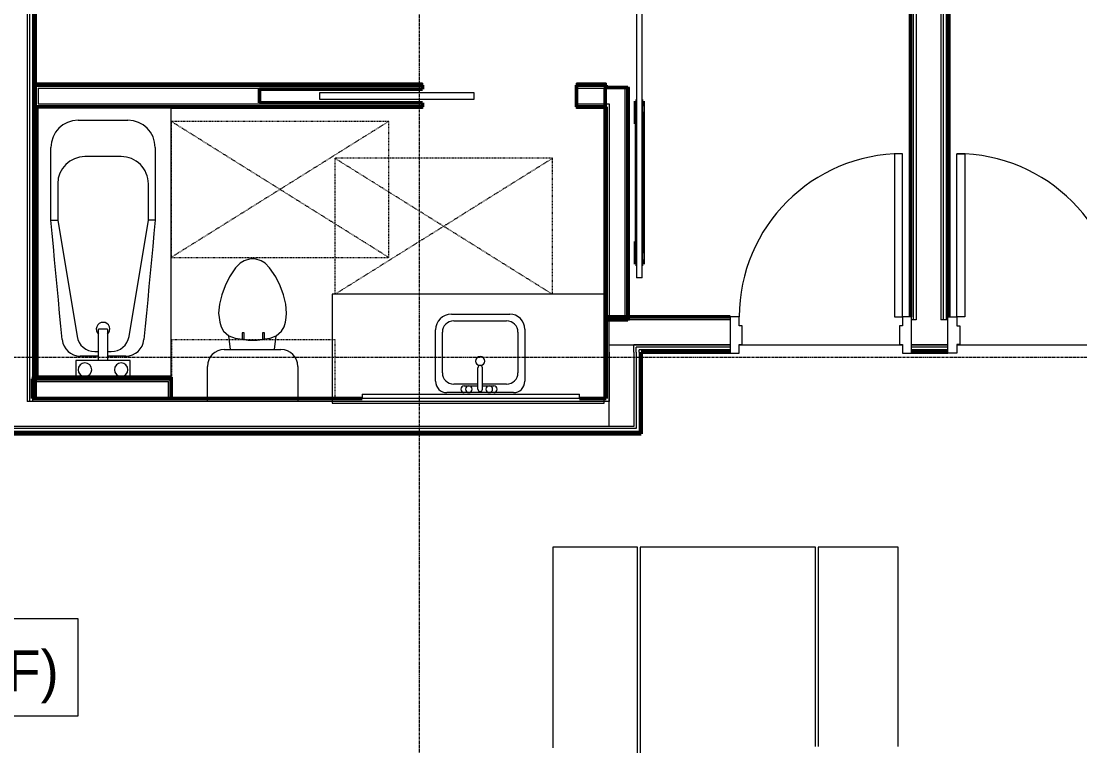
# Model space of a CAD drawing. Header units: inches. Extents: x -4235 to -464, y 9767 to 12344.
# Drawn here: x -2915.2 to -2681.6, y 10381.6 to 10541.4 of the extents above; entities that cross this region are included whole.
import ezdxf

# ---------------------------------------------------------------- set-up
doc = ezdxf.new("R2010")
doc.units = ezdxf.units.IN
doc.header["$MEASUREMENT"] = 0
doc.linetypes.add('Dash', pattern=[0.25, 0.125, -0.125])
doc.linetypes.add('Grid Line 1_2_', pattern=[0.875, 0.5, -0.125, 0.125, -0.125])
for name, color, linetype, lineweight in [('0-1', 7, 'Continuous', 5), ('0-2', 254, 'Continuous', 9), ('0-3', 7, 'Continuous', 9), ('A-AREA-IDEN', 2, 'Continuous', 9), ('A-DOOR-1', 7, 'Continuous', 9), ('A-DOOR-2', 130, 'Continuous', 20), ('A-DOOR-3', 250, 'Continuous', 50), ('A-DOOR-FRAM-1', 130, 'Continuous', 20), ('A-FLOR-3', 7, 'Continuous', 9), ('A-FLOR-4', 192, 'Continuous', 9), ('A-GENM-HDLN-1', 7, 'Dash', 9), ('A-WALL-1', 250, 'Continuous', 50), ('A-WALL-2', 50, 'Continuous', 13), ('A-WALL-3', 10, 'Continuous', 9), ('A-WALL-4', 254, 'Continuous', 9), ('A-WALL-5', 7, 'Continuous', 9), ('I-WALL-1', 250, 'Continuous', 50), ('I-WALL-2', 10, 'Continuous', 9), ('I-WALL-3', 254, 'Continuous', 9), ('P-SANR-FIXT-1', 7, 'Continuous', 9), ('P-SANR-FIXT-2', 10, 'Continuous', 9), ('P-SANR-FIXT-3', 254, 'Continuous', 9), ('Q-CASE-1', 10, 'Continuous', 9), ('Q-CASE-2', 254, 'Continuous', 9), ('Q-CASE-3', 7, 'Continuous', 9), ('Q-CASE-4', 7, 'Dash', 9), ('S-GRID-1', 1, 'Grid Line 1_2_', 9)]:
    doc.layers.add(name, color=color, linetype=linetype, lineweight=lineweight)
doc.styles.add('Century Gothic', font='ufonts.com_century-gothic.ttf', dxfattribs={"height": 9})

# ---------------------------------------------------------------- blocks, each defined once
blk = doc.blocks.new('Basic Wall _ INT - W4BØF - _5_8 GYP - 2X4 WOOD_BATT_ - 5_8 GYP_ - ___-2692910-BACKGROUND - 2ND FLOOR')
at = {"layer": 'A-WALL-3'}
for p, q in [((-2781.32, 10565.87), (-2781.35, 10565.89)), ((-2781.15, 10565.69), (-2781.21, 10565.75)), ((-2781, 10565.54), (-2781.14, 10565.69)), ((-2780.94, 10565.48), (-2781, 10565.54)), ((-2781.35, 10476.16), (-2781.35, 10475.54)), ((-2781.35, 10475.52), (-2781.32, 10475.52)), ((-2781.21, 10475.52), (-2781.15, 10475.52)), ((-2781.14, 10475.52), (-2781, 10475.52)), ((-2781, 10475.54), (-2781, 10476.16)), ((-2781, 10475.52), (-2780.94, 10475.52))]:
    blk.add_line(p, q, dxfattribs=at)
at = {"layer": 'A-WALL-4'}
for p, q in [((-2781.35, 10565.89), (-2781.35, 10562.79)), ((-2781, 10562.79), (-2781, 10565.54)), ((-2781.35, 10562.79), (-2781.32, 10562.79)), ((-2781.21, 10562.79), (-2781.15, 10562.79)), ((-2781.14, 10562.79), (-2781, 10562.79)), ((-2781, 10562.79), (-2780.94, 10562.79)), ((-2781.32, 10526.79), (-2781.35, 10526.79)), ((-2781.35, 10526.79), (-2781.35, 10476.16)), ((-2781.15, 10526.79), (-2781.21, 10526.79)), ((-2781, 10526.79), (-2781.14, 10526.79)), ((-2780.94, 10526.79), (-2781, 10526.79)), ((-2781, 10476.16), (-2781, 10526.79)), ((-2781.31, 10475.52), (-2781.35, 10475.52)), ((-2781.22, 10475.52), (-2781.31, 10475.52)), ((-2781.22, 10475.54), (-2781.22, 10476.16)), ((-2781.05, 10475.52), (-2781.22, 10475.52)), ((-2780.94, 10475.52), (-2781.05, 10475.52)), ((-2780.94, 10475.54), (-2780.94, 10476.16))]:
    blk.add_line(p, q, dxfattribs=at)
at = {"layer": 'A-WALL-5'}
for p, q in [((-2781.35, 10565.89), (-2781.31, 10565.85)), ((-2781.22, 10562.79), (-2781.22, 10565.77)), ((-2780.94, 10562.79), (-2780.94, 10565.48)), ((-2781.31, 10562.79), (-2781.35, 10562.79)), ((-2781.22, 10562.79), (-2781.31, 10562.79)), ((-2780.94, 10562.79), (-2781.22, 10562.79)), ((-2781.35, 10526.79), (-2781.31, 10526.79)), ((-2781.31, 10526.79), (-2781.22, 10526.79)), ((-2781.22, 10476.16), (-2781.22, 10526.79)), ((-2781.22, 10526.79), (-2780.94, 10526.79)), ((-2780.94, 10476.16), (-2780.94, 10526.79))]:
    blk.add_line(p, q, dxfattribs=at)
at = {"layer": 'A-WALL-5', "flags": 128}
for points in [[(-2781.31, 10565.85), (-2781.28, 10565.83), (-2781.26, 10565.81), (-2781.25, 10565.79), (-2781.23, 10565.78), (-2781.23, 10565.77), (-2781.22, 10565.77)], [(-2781.22, 10565.77), (-2781.2, 10565.75), (-2781.15, 10565.69), (-2781.05, 10565.6), (-2780.94, 10565.48)]]:
    blk.add_lwpolyline(points, dxfattribs=at)
blk = doc.blocks.new('Basic Wall _ INT - W4BØF - _5_8 GYP - 2X4 WOOD_BATT_ - 5_8 GYP_ - ___-2692909-BACKGROUND - 2ND FLOOR')
at = {"layer": 'A-WALL-3'}
for p, q in [((-2786.45, 10565.89), (-2786.51, 10565.89)), ((-2786.3, 10565.89), (-2786.45, 10565.89)), ((-2786.24, 10565.89), (-2786.3, 10565.89)), ((-2786.1, 10565.89), (-2786.12, 10565.89)), ((-2786.45, 10526.79), (-2786.51, 10526.79)), ((-2786.3, 10526.79), (-2786.45, 10526.79)), ((-2786.45, 10526.66), (-2786.45, 10526.78)), ((-2786.45, 10522.57), (-2786.45, 10526.64)), ((-2786.24, 10526.79), (-2786.3, 10526.79)), ((-2786.1, 10526.79), (-2786.12, 10526.79)), ((-2786.1, 10526.79), (-2786.1, 10526.66)), ((-2786.1, 10526.64), (-2786.1, 10522.54)), ((-2786.45, 10522.34), (-2786.45, 10522.39)), ((-2786.45, 10522.25), (-2786.45, 10522.34)), ((-2786.45, 10522.13), (-2786.45, 10522.25)), ((-2786.1, 10476.16), (-2786.1, 10475.54))]:
    blk.add_line(p, q, dxfattribs=at)
at = {"layer": 'A-WALL-4'}
for p, q in [((-2786.51, 10565.89), (-2786.39, 10565.89)), ((-2786.45, 10562.79), (-2786.45, 10565.89)), ((-2786.39, 10565.89), (-2786.22, 10565.89)), ((-2786.22, 10565.89), (-2786.21, 10565.89)), ((-2786.22, 10565.89), (-2786.22, 10565.89)), ((-2786.21, 10565.89), (-2786.2, 10565.89)), ((-2786.2, 10565.89), (-2786.14, 10565.89)), ((-2786.14, 10565.89), (-2786.1, 10565.89)), ((-2786.1, 10565.89), (-2786.1, 10562.79)), ((-2786.51, 10562.79), (-2786.45, 10562.79)), ((-2786.45, 10562.79), (-2786.3, 10562.79)), ((-2786.3, 10562.79), (-2786.24, 10562.79)), ((-2786.12, 10562.79), (-2786.1, 10562.79)), ((-2786.51, 10526.79), (-2786.3, 10526.79)), ((-2786.51, 10526.66), (-2786.51, 10526.78)), ((-2786.51, 10522.58), (-2786.51, 10526.64)), ((-2786.3, 10526.79), (-2786.22, 10526.79)), ((-2786.22, 10526.79), (-2786.22, 10526.66)), ((-2786.22, 10526.79), (-2786.14, 10526.79)), ((-2786.22, 10526.79), (-2786.22, 10526.79)), ((-2786.22, 10526.64), (-2786.22, 10522.55)), ((-2786.14, 10526.79), (-2786.1, 10526.79)), ((-2786.51, 10522.34), (-2786.51, 10522.39)), ((-2786.51, 10522.25), (-2786.51, 10522.34)), ((-2786.51, 10522.13), (-2786.51, 10522.25)), ((-2786.45, 10475.52), (-2786.45, 10522.13)), ((-2786.1, 10522.54), (-2786.1, 10476.16)), ((-2786.51, 10475.52), (-2786.45, 10475.52)), ((-2786.45, 10475.52), (-2786.3, 10475.52)), ((-2786.3, 10475.52), (-2786.24, 10475.52)), ((-2786.12, 10475.52), (-2786.1, 10475.52))]:
    blk.add_line(p, q, dxfattribs=at)
at = {"layer": 'A-WALL-5'}
for p, q in [((-2786.51, 10562.79), (-2786.51, 10565.89)), ((-2786.22, 10565.89), (-2786.22, 10562.79)), ((-2786.22, 10562.79), (-2786.51, 10562.79)), ((-2786.14, 10562.79), (-2786.22, 10562.79)), ((-2786.1, 10562.79), (-2786.14, 10562.79)), ((-2786.51, 10475.52), (-2786.51, 10522.13)), ((-2786.22, 10522.54), (-2786.22, 10475.52)), ((-2786.22, 10475.52), (-2786.51, 10475.52)), ((-2786.14, 10475.52), (-2786.22, 10475.52)), ((-2786.1, 10475.52), (-2786.14, 10475.52))]:
    blk.add_line(p, q, dxfattribs=at)
blk = doc.blocks.new('Basic Wall _ INT - W4BØF - _5_8 GYP - 2X4 WOOD_BATT_ - 5_8 GYP_ - ___-2692911-BACKGROUND - 2ND FLOOR')
at = {"layer": 'A-WALL-3'}
for p, q in [((-2912.07, 10527.7), (-2912.07, 10527.64)), ((-2912.07, 10527.64), (-2912.07, 10527.5)), ((-2912.07, 10527.49), (-2912.07, 10527.43)), ((-2912.07, 10527.31), (-2912.07, 10527.29))]:
    blk.add_line(p, q, dxfattribs=at)
at = {"layer": 'A-WALL-4'}
for p, q in [((-2912.07, 10527.49), (-2912.07, 10527.7)), ((-2826.62, 10527.64), (-2912.07, 10527.64)), ((-2912.07, 10527.41), (-2912.07, 10527.49)), ((-2912.07, 10527.41), (-2912.07, 10527.41)), ((-2912.07, 10527.39), (-2912.07, 10527.41)), ((-2912.07, 10527.33), (-2912.07, 10527.39)), ((-2912.07, 10527.29), (-2912.07, 10527.33)), ((-2912.07, 10527.29), (-2826.62, 10527.29)), ((-2826.62, 10527.64), (-2826.62, 10527.7)), ((-2826.62, 10527.5), (-2826.62, 10527.64)), ((-2826.62, 10527.43), (-2826.62, 10527.49)), ((-2826.62, 10527.29), (-2826.62, 10527.31)), ((-2792.62, 10527.7), (-2792.62, 10527.64)), ((-2792.62, 10527.64), (-2792.62, 10527.5)), ((-2786.1, 10527.64), (-2792.62, 10527.64)), ((-2792.62, 10527.49), (-2792.62, 10527.43)), ((-2792.62, 10527.31), (-2792.62, 10527.29)), ((-2792.62, 10527.29), (-2786.1, 10527.29)), ((-2786.1, 10527.64), (-2786.1, 10527.7)), ((-2786.1, 10527.5), (-2786.1, 10527.64)), ((-2786.1, 10527.43), (-2786.1, 10527.49)), ((-2786.1, 10527.29), (-2786.1, 10527.31))]:
    blk.add_line(p, q, dxfattribs=at)
at = {"layer": 'A-WALL-5'}
for p, q in [((-2826.62, 10527.7), (-2912.07, 10527.7)), ((-2826.62, 10527.41), (-2912.07, 10527.41)), ((-2826.62, 10527.7), (-2826.62, 10527.41)), ((-2826.62, 10527.41), (-2826.62, 10527.33)), ((-2826.62, 10527.33), (-2826.62, 10527.29)), ((-2792.62, 10527.41), (-2792.62, 10527.7)), ((-2786.1, 10527.7), (-2792.62, 10527.7)), ((-2786.1, 10527.41), (-2792.62, 10527.41)), ((-2792.62, 10527.33), (-2792.62, 10527.41)), ((-2792.62, 10527.29), (-2792.62, 10527.33)), ((-2786.1, 10527.7), (-2786.1, 10527.41)), ((-2786.1, 10527.41), (-2786.1, 10527.33)), ((-2786.1, 10527.33), (-2786.1, 10527.29))]:
    blk.add_line(p, q, dxfattribs=at)
blk = doc.blocks.new('Basic Wall _ INT - W4BØF - _5_8 GYP - 2X4 WOOD_BATT_ - 5_8 GYP_ - ___-2692912-BACKGROUND - 2ND FLOOR')
at = {"layer": 'A-WALL-3'}
for p, q in [((-2786.4, 10522.19), (-2786.51, 10522.19)), ((-2786.31, 10522.19), (-2786.39, 10522.19)), ((-2786.25, 10522.19), (-2786.3, 10522.19)), ((-2786.1, 10522.52), (-2786.1, 10522.54)), ((-2786.1, 10522.48), (-2786.1, 10522.41)), ((-2786.1, 10522.41), (-2786.1, 10522.13)), ((-2786.1, 10522.34), (-2786.1, 10522.4)), ((-2786.1, 10522.19), (-2786.1, 10522.33)), ((-2786.1, 10522.13), (-2786.1, 10522.19))]:
    blk.add_line(p, q, dxfattribs=at)
at = {"layer": 'A-WALL-4'}
for p, q in [((-2882.11, 10522.54), (-2826.62, 10522.54)), ((-2826.62, 10522.19), (-2882.11, 10522.19)), ((-2826.62, 10522.52), (-2826.62, 10522.54)), ((-2826.62, 10522.34), (-2826.62, 10522.4)), ((-2826.62, 10522.19), (-2826.62, 10522.33)), ((-2826.62, 10522.13), (-2826.62, 10522.19)), ((-2792.62, 10522.54), (-2792.62, 10522.52)), ((-2792.62, 10522.54), (-2786.1, 10522.54)), ((-2792.62, 10522.4), (-2792.62, 10522.34)), ((-2792.62, 10522.33), (-2792.62, 10522.19)), ((-2792.62, 10522.19), (-2792.62, 10522.13)), ((-2786.51, 10522.19), (-2792.62, 10522.19)), ((-2786.4, 10522.13), (-2786.51, 10522.13)), ((-2786.31, 10522.13), (-2786.39, 10522.13)), ((-2786.25, 10522.13), (-2786.3, 10522.13)), ((-2786.1, 10522.54), (-2786.1, 10522.5)), ((-2786.1, 10522.5), (-2786.1, 10522.48))]:
    blk.add_line(p, q, dxfattribs=at)
at = {"layer": 'A-WALL-5'}
for p, q in [((-2882.11, 10522.41), (-2826.62, 10522.41)), ((-2826.62, 10522.13), (-2882.11, 10522.13)), ((-2826.62, 10522.54), (-2826.62, 10522.5)), ((-2826.62, 10522.5), (-2826.62, 10522.41)), ((-2826.62, 10522.41), (-2826.62, 10522.13)), ((-2792.62, 10522.5), (-2792.62, 10522.54)), ((-2792.62, 10522.41), (-2792.62, 10522.5)), ((-2792.62, 10522.41), (-2786.1, 10522.41)), ((-2792.62, 10522.13), (-2792.62, 10522.41)), ((-2786.51, 10522.13), (-2792.62, 10522.13))]:
    blk.add_line(p, q, dxfattribs=at)
blk = doc.blocks.new('POCKET - FLUSH - 2-10 x 6-8-2882530-BACKGROUND - 2ND FLOOR')
at = {"layer": 'A-DOOR-2'}
for p, q in [((-39.67, -0.75), (-39.67, 0.75)), ((-39.67, 0.75), (-5.67, 0.75)), ((-5.67, 0.75), (-5.67, -0.75)), ((-5.67, -0.75), (-39.67, -0.75))]:
    blk.add_line(p, q, dxfattribs=at)
blk = doc.blocks.new('BARN - FLUSH - 3-0 x 7-0 BARN DOOR-2961666-BACKGROUND - 2ND FLOOR')
at = {"layer": 'A-DOOR-1'}
for p, q in [((21, -4.32), (-60, -4.32)), ((-60, -4.95), (-60, -4.32)), ((-52, -4.07), (-26, -4.07)), ((21, -4.32), (21, -4.95)), ((-60, -5.57), (-60, -4.95)), ((-60, -5.57), (21, -5.57)), ((-54.5, -5.67), (-56, -5.67)), ((-56, -5.67), (-56, -6)), ((-54.5, -6), (-56, -6)), ((-54.5, -6), (-54.5, -5.67)), ((-23.5, -6), (-23.5, -5.67)), ((-22, -5.67), (-23.5, -5.67)), ((-22, -6), (-23.5, -6)), ((-22, -5.67), (-22, -6)), ((21, -4.95), (21, -5.57))]:
    blk.add_line(p, q, dxfattribs=at)
at = {"layer": 'A-DOOR-3'}
for p, q in [((-52, -4.07), (-57, -4.07)), ((-57, -4.07), (-57, -4.32)), ((-52, -4.33), (-52, -4.07)), ((-21, -4.07), (-26, -4.07)), ((-26, -4.07), (-26, -4.32)), ((-21, -4.32), (-21, -4.07)), ((-57, -5.57), (-57, -5.82)), ((-57, -5.82), (-56, -5.82)), ((-54.5, -5.82), (-23.5, -5.82)), ((-22, -5.82), (-21, -5.82)), ((-21, -5.82), (-21, -5.57))]:
    blk.add_line(p, q, dxfattribs=at)
blk = doc.blocks.new('M_Sink Vanity-Square - 500 x 440mm-V60-BACKGROUND - 2ND FLOOR')
at = {"layer": 'P-SANR-FIXT-1'}
for p, q in [((-5.72, 10.23), (7.14, 10.23)), ((-5.22, 8.73), (6.46, 8.73)), ((-9.22, -4.59), (-9.22, 6.73)), ((-7.72, -2.72), (-7.72, 6.23)), ((8.96, 6.23), (8.96, -2.72)), ((10.46, 6.91), (10.46, -4.59)), ((0.12, -6.33), (0.12, -1.59)), ((1.12, -6.33), (1.12, -1.59)), ((0.12, -5.22), (-5.22, -5.22)), ((-2.88, -5.59), (0.12, -5.59)), ((6.46, -5.22), (1.12, -5.22)), ((1.12, -5.59), (3.62, -5.59)), ((7.96, -7.09), (-6.72, -7.09)), ((3.62, -7.09), (-2.88, -7.09))]:
    blk.add_line(p, q, dxfattribs=at)
for centre, radius, start, end in [((-5.72, 6.73), 3.5, 90, 180), ((7.14, 6.91), 3.32, 360, 90), ((-5.22, 6.23), 2.5, 90, 180), ((6.46, 6.23), 2.5, 360, 90), ((0.62, -0.13), 1, 360, 180), ((0.62, -0.13), 1, 180, 0), ((0.62, -1.59), 0.5, 360, 180), ((-6.72, -4.59), 2.5, 180, 270), ((-5.22, -2.72), 2.5, 180, 270), ((6.46, -2.72), 2.5, 270, 360), ((7.96, -4.59), 2.5, 270, 0), ((-2.88, -6.34), 0.75, 90, 270), ((-1.88, -6.34), 0.75, 360, 180), ((-1.88, -6.34), 0.75, 180, 0), ((0.62, -6.33), 0.5, 180, 0), ((2.62, -6.34), 0.75, 0, 180), ((2.62, -6.34), 0.75, 180, 0), ((3.62, -6.34), 0.75, 270, 90)]:
    blk.add_arc(centre, radius, start, end, dxfattribs=at)
blk = doc.blocks.new('Toilet-Domestic-3D - Toilet-Domestic-3D-V137-BACKGROUND - 2ND FLOOR')
at = {"layer": 'P-SANR-FIXT-1'}
for p, q in [((-9.98, 11.75), (-9.98, 18.85)), ((9.98, 18.85), (9.98, 11.75)), ((6.25, 8.02), (-6.25, 8.02)), ((-4.86, 8.02), (-5.21, 5)), ((4.86, 8.02), (5.21, 5)), ((-5.21, 5), (-6.4, 4)), ((-3.84, 5.5), (-5.21, 5)), ((-2.65, 5.71), (-3.84, 5.5)), ((-1, 6), (-2.16, 5.8)), ((1, 6), (-1, 6)), ((1.85, 5.85), (1, 6)), ((3.84, 5.5), (2.34, 5.76)), ((5.21, 5), (3.84, 5.5)), ((6.4, 4), (5.21, 5)), ((-6.97, 3), (-7.24, 2)), ((-6.4, 4), (-6.97, 3)), ((6.97, 3), (6.4, 4)), ((7.24, 2), (6.97, 3)), ((-7.41, 1), (-7.5, 0)), ((-7.24, 2), (-7.41, 1)), ((7.41, 1), (7.24, 2)), ((7.5, 0), (7.41, 1)), ((-7.5, 0), (-7.33, -1.99)), ((-7.33, -1.99), (-6.79, -4)), ((6.79, -4), (7.33, -1.99)), ((7.33, -1.99), (7.5, 0)), ((-6.79, -4), (-6.06, -6)), ((6.06, -6), (6.79, -4)), ((-6.06, -6), (-5.13, -8)), ((5.13, -8), (6.06, -6)), ((-5.13, -8), (-3.74, -10)), ((3.74, -10), (5.13, -8)), ((-3.74, -10), (-2.74, -11)), ((-2.74, -11), (-1.87, -11.5)), ((-1.87, -11.5), (-0.5, -12)), ((0.5, -12), (1.87, -11.5)), ((1.87, -11.5), (2.74, -11)), ((2.74, -11), (3.74, -10)), ((-0.5, -12), (0.5, -12))]:
    blk.add_line(p, q, dxfattribs=at)
for centre, start, end in [((-6.25, 11.75), 180, 270), ((6.25, 11.75), 270, 360)]:
    blk.add_arc(centre, 3.73, start, end, dxfattribs=at)
at = {"layer": 'P-SANR-FIXT-2'}
blk.add_line((-9.98, 19.48), (9.98, 19.48), dxfattribs=at)
at = {"layer": 'P-SANR-FIXT-3'}
for p, q in [((-9.98, 18.85), (-9.98, 19.48)), ((9.98, 19.48), (9.98, 18.85))]:
    blk.add_line(p, q, dxfattribs=at)
blk = doc.blocks.new('Bath Vanity - Bath Vanity 60_-V138-BACKGROUND - 2ND FLOOR')
at = {"layer": 'Q-CASE-2'}
for p, q in [((-29.26, 1), (-29.26, 0)), ((30.74, 0.38), (30.74, 1)), ((30.74, 0), (30.74, 0.38)), ((-29.26, 0), (30.74, 0))]:
    blk.add_line(p, q, dxfattribs=at)
at = {"layer": 'Q-CASE-3'}
for p, q in [((30.74, 24), (-29.26, 24)), ((-29.26, 24), (-29.26, 1)), ((30.74, 1), (30.74, 24))]:
    blk.add_line(p, q, dxfattribs=at)
blk = doc.blocks.new('Bath Tub - Maestro - 60_x30_-V139-BACKGROUND - 2ND FLOOR')
at = {"layer": 'P-SANR-FIXT-1'}
for p, q in [((35, 26.5), (51, 26.5)), ((35, 26.5), (35, 25)), ((35, 25), (9.35, 20.74)), ((43, 25), (35, 25)), ((4, 21), (0.37, 21)), ((4, 16), (4, 21)), ((5, 16), (5, 20.04)), ((49, 11), (49, 19)), ((57, 20.5), (57, 9.5)), ((6, 16.8), (6, 16)), ((4, 14), (4, 16)), ((4, 16), (10.94, 16)), ((10.94, 14), (10.94, 16)), ((4, 9), (4, 14)), ((10.94, 14), (4, 14)), ((5, 9.96), (5, 14)), ((6, 14), (6, 13.2)), ((0.37, 9), (4, 9)), ((9.35, 9.26), (35, 5)), ((35, 3.5), (35, 5)), ((35, 5), (43, 5)), ((51, 3.5), (35, 3.5)), ((0.37, 0), (59.62, 0))]:
    blk.add_line(p, q, dxfattribs=at)
at = {"layer": 'P-SANR-FIXT-1', "flags": 128}
for points in [[(8.63, 24.03), (11.56, 24.3), (14.49, 24.58), (17.42, 24.85), (20.35, 25.13), (23.28, 25.4), (26.21, 25.68), (29.14, 25.95), (32.07, 26.23), (35, 26.5)], [(35, 3.5), (32.07, 3.77), (29.14, 4.05), (26.21, 4.32), (23.28, 4.6), (20.35, 4.87), (17.42, 5.15), (14.49, 5.42), (11.56, 5.7), (8.63, 5.97)]]:
    blk.add_lwpolyline(points, dxfattribs=at)
at = {"layer": 'P-SANR-FIXT-1'}
for centre, radius, start, end in [((51, 20.5), 6, 360, 90), ((9, 20.04), 4, 95.3558, 180), ((43, 19), 6, 360, 90), ((2, 19), 1.5, 360, 180), ((2, 19), 1.5, 180, 360), ((10, 16.8), 4, 99.4223, 180), ((10.94, 15), 1.5, 360, 137.9289), ((10.94, 15), 1.5, 222.0711, 360), ((2, 11), 1.5, 360, 180), ((10, 13.2), 4, 180, 260.5777), ((2, 11), 1.5, 180, 360), ((9, 9.96), 4, 180, 264.6442), ((43, 11), 6, 270, 0), ((51, 9.5), 6, 270, 360)]:
    blk.add_arc(centre, radius, start, end, dxfattribs=at)
at = {"layer": 'P-SANR-FIXT-2'}
for p, q in [((60, 30), (0, 30)), ((0, 29.97), (0, 21)), ((60, 0), (60, 29.97)), ((0, 21), (0, 9)), ((0, 21), (0, 9)), ((0, 9), (0, 0))]:
    blk.add_line(p, q, dxfattribs=at)
at = {"layer": 'P-SANR-FIXT-3'}
for p, q in [((0.37, 21), (0, 21)), ((0, 9), (0.37, 9)), ((0, 0), (0.37, 0)), ((59.62, 0), (60, 0))]:
    blk.add_line(p, q, dxfattribs=at)
blk = doc.blocks.new('ADA Clearances - 30_x48_-3054095-BACKGROUND - 2ND FLOOR')
at = {"layer": 'A-GENM-HDLN-1'}
for p, q in [((15, -24), (-15, 24)), ((-15, -24), (15, 24)), ((15, 24), (-15, 24)), ((-15, 24), (-15, -24)), ((15, -24), (15, 24)), ((-15, -24), (15, -24))]:
    blk.add_line(p, q, dxfattribs=at)
blk = doc.blocks.new('ADA Clearances - 30_x48_-V136-BACKGROUND - 2ND FLOOR')
at = {"layer": 'A-GENM-HDLN-1'}
for p, q in [((15, -24), (-15, 24)), ((-15, -24), (15, 24)), ((15, 24), (-15, 24)), ((15, -24), (15, 24)), ((-15, -24), (15, -24))]:
    blk.add_line(p, q, dxfattribs=at)
blk = doc.blocks.new('BATHROOM MIRROR - BATHROOM MIRROR 48_-3123886-BACKGROUND - 2ND FLOOR')
at = {"layer": 'Q-CASE-1'}
blk.add_line((21.74, -24), (-20.26, -24), dxfattribs=at)
at = {"layer": 'Q-CASE-3'}
for p, q in [((-23.26, -23), (24.74, -23)), ((-23.26, -23), (-23.26, -24)), ((24.74, -24), (24.74, -23)), ((24.74, -24), (-23.26, -24))]:
    blk.add_line(p, q, dxfattribs=at)
blk = doc.blocks.new('300 Series Wall Hung Cabinet_326 - 36_-2909953-BACKGROUND - 2ND FLOOR')
at = {"layer": 'Q-CASE-3'}
for p, q in [((-2.01, 14.69), (-2.5, 14.69)), ((-2.5, 14.69), (-2.5, 13.19)), ((-2.01, 13.19), (-2.01, 14.69)), ((2.49, 14.69), (2, 14.69)), ((2, 14.69), (2, 13.19)), ((2.49, 13.19), (2.49, 14.69)), ((-2.01, 13.19), (-2.5, 13.19)), ((2.49, 13.19), (2, 13.19))]:
    blk.add_line(p, q, dxfattribs=at)
at = {"layer": 'Q-CASE-4'}
for p, q in [((-18, 0.19), (-18, 13.19)), ((-18, 13.19), (18, 13.19)), ((18, 13.19), (18, 0.19)), ((18, 0.19), (-18, 0.19))]:
    blk.add_line(p, q, dxfattribs=at)
blk = doc.blocks.new('Basic Wall _ INT - W4FØF - INT - _5_8 GYP - 2X4 WOOD_BATT__ - ___-3084624-BACKGROUND - 2ND FLOOR')
at = {"layer": 'A-WALL-3'}
for p, q in [((-2912.7, 10462.74), (-2912.7, 10462.95)), ((-2912.7, 10462.95), (-2912.7, 10462.89)), ((-2912.7, 10462.89), (-2912.7, 10462.75)), ((-2912.11, 10462.89), (-2912.7, 10462.89)), ((-2912.7, 10462.68), (-2912.7, 10462.74)), ((-2912.7, 10462.74), (-2912.7, 10462.68)), ((-2912.7, 10462.66), (-2912.7, 10462.68)), ((-2912.7, 10462.64), (-2912.7, 10462.66)), ((-2912.7, 10462.58), (-2912.7, 10462.64)), ((-2912.7, 10462.54), (-2912.7, 10462.58)), ((-2912.7, 10462.56), (-2912.7, 10462.54)), ((-2912.7, 10462.54), (-2912.11, 10462.54))]:
    blk.add_line(p, q, dxfattribs=at)
at = {"layer": 'A-WALL-4'}
for p, q in [((-2912.11, 10462.95), (-2912.7, 10462.95)), ((-2912.11, 10462.66), (-2912.7, 10462.66)), ((-2882.07, 10462.89), (-2882.07, 10462.95)), ((-2882.07, 10462.75), (-2882.07, 10462.89)), ((-2882.07, 10462.68), (-2882.07, 10462.74)), ((-2882.07, 10462.54), (-2882.07, 10462.56))]:
    blk.add_line(p, q, dxfattribs=at)
at = {"layer": 'A-WALL-5'}
for p, q in [((-2882.07, 10462.95), (-2882.07, 10462.66)), ((-2882.07, 10462.66), (-2882.07, 10462.58)), ((-2882.07, 10462.58), (-2882.07, 10462.54))]:
    blk.add_line(p, q, dxfattribs=at)
blk = doc.blocks.new('CTR - 1st Phase - Unit Layouts_rvt-1-BACKGROUND - 2ND FLOOR')
at = {"layer": 'A-WALL-1'}
for p, q in [((-2826.62, 10527.29), (-2912.07, 10527.29)), ((-2912.07, 10527.29), (-2912.07, 10526.66)), ((-2912.07, 10526.66), (-2912.07, 10523.16)), ((-2862.62, 10523.41), (-2862.62, 10526.41)), ((-2862.62, 10526.41), (-2826.62, 10526.41)), ((-2826.62, 10526.41), (-2826.62, 10527.29)), ((-2786.1, 10527.29), (-2792.62, 10527.29)), ((-2792.62, 10527.29), (-2792.62, 10522.54)), ((-2786.1, 10526.79), (-2786.1, 10527.29)), ((-2781.35, 10526.79), (-2786.1, 10526.79)), ((-2781.35, 10475.52), (-2781.35, 10526.79)), ((-2826.62, 10523.41), (-2862.62, 10523.41)), ((-2826.62, 10522.54), (-2826.62, 10523.41)), ((-2912.11, 10522.54), (-2912.11, 10462.54)), ((-2911.73, 10522.54), (-2912.11, 10522.54)), ((-2912.07, 10523.16), (-2912.07, 10522.54)), ((-2912.07, 10522.54), (-2826.62, 10522.54)), ((-2911.73, 10462.91), (-2911.73, 10522.16)), ((-2792.62, 10522.54), (-2786.1, 10522.54)), ((-2786.1, 10522.54), (-2786.1, 10475.52)), ((-2786.1, 10475.52), (-2785.47, 10475.52)), ((-2785.47, 10475.52), (-2781.97, 10475.52)), ((-2781.97, 10475.52), (-2781.35, 10475.52)), ((-2882.07, 10462.54), (-2912.7, 10462.54)), ((-2912.7, 10462.54), (-2912.7, 10461.91)), ((-2912.11, 10462.54), (-2911.73, 10462.54)), ((-2882.11, 10462.91), (-2911.73, 10462.91)), ((-2911.73, 10462.54), (-2882.11, 10462.54)), ((-2882.11, 10462.54), (-2882.11, 10462.91)), ((-2882.07, 10461.91), (-2882.07, 10462.54)), ((-2912.7, 10461.91), (-2912.7, 10458.41)), ((-2882.07, 10458.41), (-2882.07, 10461.91)), ((-2912.7, 10458.41), (-2912.7, 10458.16)), ((-2912.7, 10458.16), (-2882.07, 10458.16)), ((-2882.07, 10458.16), (-2882.07, 10458.41))]:
    blk.add_line(p, q, dxfattribs=at)
at = {"layer": 'A-WALL-2'}
for p, q in [((-2911.45, 10526.66), (-2911.45, 10523.16)), ((-2911.45, 10526.66), (-2826.62, 10526.66)), ((-2792.62, 10526.66), (-2786.1, 10526.66)), ((-2786.1, 10526.66), (-2785.47, 10526.66)), ((-2785.47, 10526.79), (-2785.47, 10526.66)), ((-2781.97, 10526.79), (-2781.97, 10476.14)), ((-2911.45, 10523.16), (-2826.62, 10523.16)), ((-2792.62, 10523.16), (-2786.1, 10523.16)), ((-2786.1, 10523.16), (-2785.47, 10523.16)), ((-2785.47, 10523.16), (-2785.47, 10476.14)), ((-2785.47, 10476.14), (-2781.97, 10476.14)), ((-2912.07, 10461.91), (-2912.07, 10458.41)), ((-2912.07, 10461.91), (-2882.7, 10461.91)), ((-2882.7, 10458.41), (-2882.7, 10461.91)), ((-2912.07, 10458.41), (-2912.7, 10458.41)), ((-2912.7, 10458.41), (-2912.07, 10458.41)), ((-2912.07, 10458.41), (-2882.7, 10458.41)), ((-2882.07, 10458.41), (-2882.7, 10458.41)), ((-2882.7, 10458.41), (-2882.07, 10458.41))]:
    blk.add_line(p, q, dxfattribs=at)
at = {"layer": 'A-WALL-3'}
for p, q in [((-2826.62, 10527.29), (-2912.07, 10527.29)), ((-2912.07, 10526.66), (-2912.07, 10527.29)), ((-2912.07, 10522.54), (-2912.07, 10526.64)), ((-2786.1, 10527.29), (-2792.62, 10527.29)), ((-2781.35, 10476.16), (-2781.35, 10526.79)), ((-2912.11, 10522.54), (-2912.11, 10462.54)), ((-2912.07, 10522.54), (-2911.73, 10522.54)), ((-2882.11, 10522.54), (-2826.62, 10522.54)), ((-2792.62, 10522.54), (-2786.51, 10522.54)), ((-2786.51, 10522.54), (-2786.4, 10522.54)), ((-2786.39, 10522.54), (-2786.31, 10522.54)), ((-2786.3, 10522.54), (-2786.25, 10522.54)), ((-2786.1, 10522.39), (-2786.1, 10522.13)), ((-2786.1, 10522.13), (-2786.1, 10476.16)), ((-2786.1, 10476.16), (-2786.1, 10475.54)), ((-2785.47, 10475.52), (-2786.1, 10475.52)), ((-2781.35, 10475.52), (-2785.45, 10475.52)), ((-2781.35, 10475.54), (-2781.35, 10476.16)), ((-2912.11, 10462.54), (-2912.7, 10462.54)), ((-2912.7, 10458.16), (-2912.7, 10462.54)), ((-2911.73, 10462.54), (-2912.07, 10462.54)), ((-2911.73, 10462.54), (-2903.11, 10462.54)), ((-2903.11, 10462.54), (-2891.11, 10462.54)), ((-2891.11, 10462.54), (-2882.11, 10462.54)), ((-2912.7, 10458.16), (-2912.07, 10458.16)), ((-2912.07, 10458.16), (-2882.07, 10458.16))]:
    blk.add_line(p, q, dxfattribs=at)
at = {"layer": 'A-WALL-4'}
for p, q in [((-2826.62, 10526.41), (-2862.62, 10526.41)), ((-2862.62, 10526.41), (-2862.62, 10523.41)), ((-2826.62, 10527.29), (-2826.62, 10526.41)), ((-2792.62, 10526.66), (-2792.62, 10527.29)), ((-2792.62, 10522.54), (-2792.62, 10526.64)), ((-2786.1, 10527.29), (-2786.1, 10526.79)), ((-2786.1, 10526.79), (-2781.35, 10526.79)), ((-2862.62, 10523.41), (-2826.62, 10523.41)), ((-2826.62, 10523.41), (-2826.62, 10522.54)), ((-2911.73, 10462.91), (-2911.73, 10522.16)), ((-2903.11, 10462.91), (-2911.73, 10462.91)), ((-2882.11, 10462.91), (-2891.11, 10462.91)), ((-2882.11, 10462.91), (-2882.11, 10462.54)), ((-2882.07, 10462.54), (-2882.07, 10458.16))]:
    blk.add_line(p, q, dxfattribs=at)
at = {"layer": '0-2'}
for name, p in [('Basic Wall _ INT - W4BØF - _5_8 GYP - 2X4 WOOD_BATT_ - 5_8 GYP_ - ___-2692909-BACKGROUND - 2ND FLOOR', (0, 0)), ('Basic Wall _ INT - W4BØF - _5_8 GYP - 2X4 WOOD_BATT_ - 5_8 GYP_ - ___-2692910-BACKGROUND - 2ND FLOOR', (0, 0)), ('Basic Wall _ INT - W4BØF - _5_8 GYP - 2X4 WOOD_BATT_ - 5_8 GYP_ - ___-2692911-BACKGROUND - 2ND FLOOR', (0, 0)), ('POCKET - FLUSH - 2-10 x 6-8-2882530-BACKGROUND - 2ND FLOOR', (-2809.62, 10524.91)), ('Basic Wall _ INT - W4BØF - _5_8 GYP - 2X4 WOOD_BATT_ - 5_8 GYP_ - ___-2692912-BACKGROUND - 2ND FLOOR', (0, 0)), ('Bath Vanity - Bath Vanity 60_-V138-BACKGROUND - 2ND FLOOR', (-2817.31, 10457.16)), ('M_Sink Vanity-Square - 500 x 440mm-V60-BACKGROUND - 2ND FLOOR', (-2814.52, 10466.56)), ('300 Series Wall Hung Cabinet_326 - 36_-2909953-BACKGROUND - 2ND FLOOR', (-2863.95, 10457.98)), ('Basic Wall _ INT - W4FØF - INT - _5_8 GYP - 2X4 WOOD_BATT__ - ___-3084624-BACKGROUND - 2ND FLOOR', (0, 0)), ('BATHROOM MIRROR - BATHROOM MIRROR 48_-3123886-BACKGROUND - 2ND FLOOR', (-2816.69, 10482.16))]:
    blk.add_blockref(name, p, dxfattribs=at)
for name, p, rotation in [('BARN - FLUSH - 3-0 x 7-0 BARN DOOR-2961666-BACKGROUND - 2ND FLOOR', (-2783.72, 10544.79), 89.99999999996912), ('Bath Tub - Maestro - 60_x30_-V139-BACKGROUND - 2ND FLOOR', (-2882.11, 10462.54), 90.00000000016878), ('ADA Clearances - 30_x48_-3054095-BACKGROUND - 2ND FLOOR', (-2858.07, 10504.3), 89.99999999999663), ('ADA Clearances - 30_x48_-V136-BACKGROUND - 2ND FLOOR', (-2821.95, 10496.16), 90.00000000003249), ('Toilet-Domestic-3D - Toilet-Domestic-3D-V137-BACKGROUND - 2ND FLOOR', (-2864.11, 10477.02), 180)]:
    blk.add_blockref(name, p, dxfattribs=dict(at, rotation=rotation))
blk = doc.blocks.new('HOLLOW METAL - UNIT DOOR-2191977-BACKGROUND - 2ND FLOOR')
at = {"layer": 'A-DOOR-1'}
blk.add_arc((18, -4.125), 36, 180, 270, dxfattribs=at)
at = {"layer": 'A-DOOR-2'}
for p, q in [((16.25, -4.125), (18, -4.125)), ((16.25, -40.125), (16.25, -4.125)), ((18, -4.125), (18, -40.125)), ((18, -40.125), (16.25, -40.125))]:
    blk.add_line(p, q, dxfattribs=at)
at = {"layer": 'A-DOOR-FRAM-1'}
for p, q in [((-20, 3.875), (-18, 3.875)), ((-20, -4.125), (-20, 3.875)), ((-18, 3.875), (-18, 1.9375)), ((18, 3.875), (20, 3.875)), ((18, 1.9375), (18, 3.875)), ((20, 3.875), (20, -4.125)), ((-18, 1.9375), (-17.375, 1.9375)), ((-17.375, 1.9375), (-17.375, -2.1875)), ((17.375, 1.9375), (18, 1.9375)), ((17.375, -2.1875), (17.375, 1.9375)), ((-18, -2.1875), (-18, -4.125)), ((-17.375, -2.1875), (-18, -2.1875)), ((18, -2.1875), (17.375, -2.1875)), ((18, -4.125), (18, -2.1875)), ((-18, -4.125), (-20, -4.125)), ((20, -4.125), (18, -4.125))]:
    blk.add_line(p, q, dxfattribs=at)
blk = doc.blocks.new('HOLLOW METAL - UNIT DOOR-2191978-BACKGROUND - 2ND FLOOR')
at = {"layer": 'A-DOOR-1'}
blk.add_arc((18, 4.125), 36, 90, 180, dxfattribs=at)
at = {"layer": 'A-DOOR-2'}
for p, q in [((18, 40.125), (16.25, 40.125)), ((16.25, 40.125), (16.25, 4.125)), ((18, 4.125), (18, 40.125)), ((16.25, 4.125), (18, 4.125))]:
    blk.add_line(p, q, dxfattribs=at)
at = {"layer": 'A-DOOR-FRAM-1'}
for p, q in [((-18, 4.125), (-20, 4.125)), ((-20, 4.125), (-20, -3.875)), ((-18, 2.1875), (-18, 4.125)), ((18, 4.125), (18, 2.1875)), ((20, 4.125), (18, 4.125)), ((20, -3.875), (20, 4.125)), ((-17.375, 2.1875), (-18, 2.1875)), ((-17.375, -1.9375), (-17.375, 2.1875)), ((18, 2.1875), (17.375, 2.1875)), ((17.375, 2.1875), (17.375, -1.9375)), ((-18, -3.875), (-18, -1.9375)), ((-18, -1.9375), (-17.375, -1.9375)), ((17.375, -1.9375), (18, -1.9375)), ((18, -1.9375), (18, -3.875)), ((-20, -3.875), (-18, -3.875)), ((18, -3.875), (20, -3.875))]:
    blk.add_line(p, q, dxfattribs=at)
blk = doc.blocks.new('CTR - 1st Phase - Common Walls_rvt-1-BACKGROUND - 2ND FLOOR')
at = {"layer": 'A-FLOR-3'}
for p, q in [((-2779.2, 10425.39), (-2797.9, 10425.39)), ((-2797.9, 10425.39), (-2797.9, 10381.16)), ((-2779.2, 10363.41), (-2779.2, 10425.39)), ((-2739.92, 10425.39), (-2778.57, 10425.39)), ((-2778.57, 10425.39), (-2778.57, 10361.48)), ((-2739.92, 10381.41), (-2739.92, 10425.39)), ((-2739.3, 10425.39), (-2739.3, 10381.41)), ((-2721.68, 10425.39), (-2739.3, 10425.39)), ((-2721.68, 10381.41), (-2721.68, 10425.39))]:
    blk.add_line(p, q, dxfattribs=at)
at = {"layer": 'A-WALL-2'}
for p, q in [((-2913.82, 10843.14), (-2913.82, 10458.16)), ((-2913.32, 10843.14), (-2913.32, 10458.16)), ((-2912.7, 10843.14), (-2912.7, 10458.16)), ((-2718.35, 10843.14), (-2718.35, 10476.16)), ((-2717.72, 10843.14), (-2717.72, 10476.16)), ((-2712.22, 10843.14), (-2712.22, 10476.16)), ((-2711.72, 10843.14), (-2711.72, 10476.16)), ((-2711.1, 10843.14), (-2711.1, 10476.16)), ((-2758.72, 10475.54), (-2785.47, 10475.54)), ((-2785.47, 10470.04), (-2785.47, 10475.54)), ((-2718.35, 10475.54), (-2718.72, 10475.54)), ((-2718.35, 10476.16), (-2718.35, 10475.54)), ((-2717.72, 10475.54), (-2718.35, 10475.54)), ((-2717.72, 10475.54), (-2718.35, 10475.54)), ((-2717.72, 10476.16), (-2717.72, 10475.54)), ((-2712.22, 10476.16), (-2712.22, 10475.54)), ((-2711.72, 10475.54), (-2712.22, 10475.54)), ((-2711.72, 10475.54), (-2712.22, 10475.54)), ((-2711.72, 10476.16), (-2711.72, 10475.54)), ((-2711.1, 10475.54), (-2711.72, 10475.54)), ((-2711.1, 10475.54), (-2711.72, 10475.54)), ((-2711.1, 10476.16), (-2711.1, 10475.54)), ((-2710.72, 10475.54), (-2711.1, 10475.54)), ((-2785.47, 10468.41), (-2785.47, 10470.04)), ((-2758.72, 10470.04), (-2779.97, 10470.04)), ((-2779.97, 10469.54), (-2779.97, 10470.04)), ((-2779.97, 10468.41), (-2779.97, 10469.54)), ((-2758.72, 10469.54), (-2779.47, 10469.54)), ((-2779.47, 10468.91), (-2779.47, 10469.54)), ((-2710.72, 10470.04), (-2718.72, 10470.04)), ((-2710.72, 10469.54), (-2718.72, 10469.54)), ((-2785.47, 10468.41), (-2785.47, 10457.54)), ((-2779.97, 10468.41), (-2779.97, 10452.04)), ((-2779.47, 10468.41), (-2779.47, 10468.91)), ((-2779.47, 10468.41), (-2779.47, 10451.54)), ((-2758.72, 10468.91), (-2778.85, 10468.91)), ((-2778.85, 10468.41), (-2778.85, 10468.91)), ((-2778.85, 10468.41), (-2778.85, 10450.91)), ((-2710.72, 10468.91), (-2718.72, 10468.91)), ((-2913.82, 10458.16), (-2913.82, 10457.54)), ((-2913.32, 10458.16), (-2913.32, 10457.54)), ((-2912.7, 10458.16), (-2912.7, 10457.54)), ((-2913.32, 10457.54), (-2913.82, 10457.54)), ((-2913.32, 10457.54), (-2913.82, 10457.54)), ((-2912.7, 10457.54), (-2913.32, 10457.54)), ((-2912.7, 10457.54), (-2913.32, 10457.54)), ((-2786.1, 10457.54), (-2912.7, 10457.54)), ((-2785.47, 10457.54), (-2786.1, 10457.54)), ((-2786.1, 10452.04), (-3018.77, 10452.04)), ((-2786.1, 10451.54), (-3018.77, 10451.54)), ((-2786.1, 10450.91), (-3018.77, 10450.91)), ((-2785.47, 10452.04), (-2786.1, 10452.04)), ((-2779.97, 10451.54), (-2786.1, 10451.54)), ((-2779.47, 10450.91), (-2786.1, 10450.91)), ((-2779.97, 10452.04), (-2785.47, 10452.04)), ((-2779.47, 10451.54), (-2779.97, 10451.54)), ((-2778.85, 10450.91), (-2779.47, 10450.91))]:
    blk.add_line(p, q, dxfattribs=at)
at = {"layer": 'I-WALL-1'}
for p, q in [((-2718.97, 10843.14), (-2718.97, 10476.16)), ((-2710.47, 10476.16), (-2710.47, 10843.14)), ((-2912.07, 10458.16), (-2912.07, 10651.92)), ((-2758.72, 10476.16), (-2786.1, 10476.16)), ((-2786.1, 10476.16), (-2786.1, 10475.54)), ((-2786.1, 10475.54), (-2786.1, 10468.41)), ((-2786.1, 10468.41), (-2786.1, 10458.16)), ((-2778.35, 10468.41), (-2758.72, 10468.41)), ((-2778.35, 10450.41), (-2778.35, 10468.41)), ((-2718.72, 10468.41), (-2710.72, 10468.41)), ((-2839.95, 10458.16), (-2912.07, 10458.16)), ((-2786.1, 10458.16), (-2791.95, 10458.16)), ((-3018.77, 10450.41), (-2786.1, 10450.41)), ((-2786.1, 10450.41), (-2778.85, 10450.41)), ((-2778.85, 10450.41), (-2778.35, 10450.41))]:
    blk.add_line(p, q, dxfattribs=at)
at = {"layer": 'I-WALL-2'}
for p, q in [((-2912.07, 10527.43), (-2912.07, 10527.7)), ((-2912.07, 10526.66), (-2912.07, 10527.29)), ((-2912.07, 10522.54), (-2912.07, 10526.64)), ((-2786.1, 10475.54), (-2786.1, 10476.16)), ((-2785.47, 10476.16), (-2786.1, 10476.16)), ((-2781.98, 10476.16), (-2785.47, 10476.16)), ((-2781.35, 10476.16), (-2781.97, 10476.16)), ((-2781.15, 10476.16), (-2781.2, 10476.16)), ((-2781.05, 10476.16), (-2781.15, 10476.16)), ((-2780.94, 10476.16), (-2781.05, 10476.16)), ((-2758.72, 10476.16), (-2758.72, 10468.41)), ((-2912.07, 10461.91), (-2912.07, 10462.54)), ((-2912.07, 10458.41), (-2912.07, 10461.91)), ((-2912.07, 10458.16), (-2912.07, 10458.41)), ((-2882.07, 10458.16), (-2912.07, 10458.16))]:
    blk.add_line(p, q, dxfattribs=at)
at = {"layer": 'I-WALL-3'}
for p, q in [((-2718.97, 10809.23), (-2718.97, 10476.16)), ((-2710.47, 10476.16), (-2710.47, 10809.23)), ((-2912.07, 10527.7), (-2912.07, 10646.38)), ((-2786.1, 10468.41), (-2786.1, 10475.52)), ((-2758.72, 10476.16), (-2780.94, 10476.16)), ((-2786.1, 10468.41), (-2786.1, 10458.16)), ((-2778.35, 10468.41), (-2758.72, 10468.41)), ((-2778.35, 10450.41), (-2778.35, 10468.41)), ((-2718.72, 10468.41), (-2710.72, 10468.41)), ((-2874.08, 10458.16), (-2882.07, 10458.16)), ((-2846.57, 10458.16), (-2854.13, 10458.16)), ((-2786.1, 10458.16), (-2786.57, 10458.16)), ((-3007.91, 10450.41), (-2786.1, 10450.41)), ((-2778.35, 10450.41), (-2786.1, 10450.41))]:
    blk.add_line(p, q, dxfattribs=at)
at = {"layer": '0-3'}
blk.add_blockref('HOLLOW METAL - UNIT DOOR-2191978-BACKGROUND - 2ND FLOOR', (-2738.72, 10472.04), dxfattribs=at)
at = {"layer": '0-3', "rotation": 180}
blk.add_blockref('HOLLOW METAL - UNIT DOOR-2191977-BACKGROUND - 2ND FLOOR', (-2690.72, 10472.04), dxfattribs=at)

msp = doc.modelspace()

# ---------------------------------------------------------------- linework, layer by layer
at = {"layer": 'A-AREA-IDEN', "flags": 128}
msp.add_lwpolyline([(-2994.18, 10409.63), (-2902.68, 10409.63), (-2902.68, 10388.13), (-2994.18, 10388.13)], close=True, dxfattribs=at)
at = {"layer": 'A-FLOR-4'}
for p, q in [((-2785.47, 10452.04), (-2785.47, 10470.04)), ((-2785.47, 10470.04), (-2758.72, 10470.04)), ((-2756.72, 10470.04), (-2720.72, 10470.04)), ((-2718.72, 10470.04), (-2710.72, 10470.04)), ((-2708.72, 10470.04), (-2672.72, 10470.04)), ((-2785.47, 10452.04), (-3024.9, 10452.04))]:
    msp.add_line(p, q, dxfattribs=at)
at = {"layer": 'S-GRID-1'}
for p, q in [((-2827.32, 9836.18), (-2827.32, 12294.59)), ((-464.45, 10467.19), (-4185.7, 10467.19))]:
    msp.add_line(p, q, dxfattribs=at)

# ---------------------------------------------------------------- block references
at = {"layer": '0-1'}
for name in ['CTR - 1st Phase - Unit Layouts_rvt-1-BACKGROUND - 2ND FLOOR', 'CTR - 1st Phase - Common Walls_rvt-1-BACKGROUND - 2ND FLOOR']:
    msp.add_blockref(name, (0, 0), dxfattribs=at)

# ---------------------------------------------------------------- texts
at = {"layer": 'A-AREA-IDEN', "insert": (-2991.18, 10402.63), "char_height": 9, "width": 103.323, "attachment_point": 1, "style": 'Century Gothic'}
msp.add_mtext('202 - (1908 SF)', dxfattribs=at)

doc.saveas('drawing.dxf')
